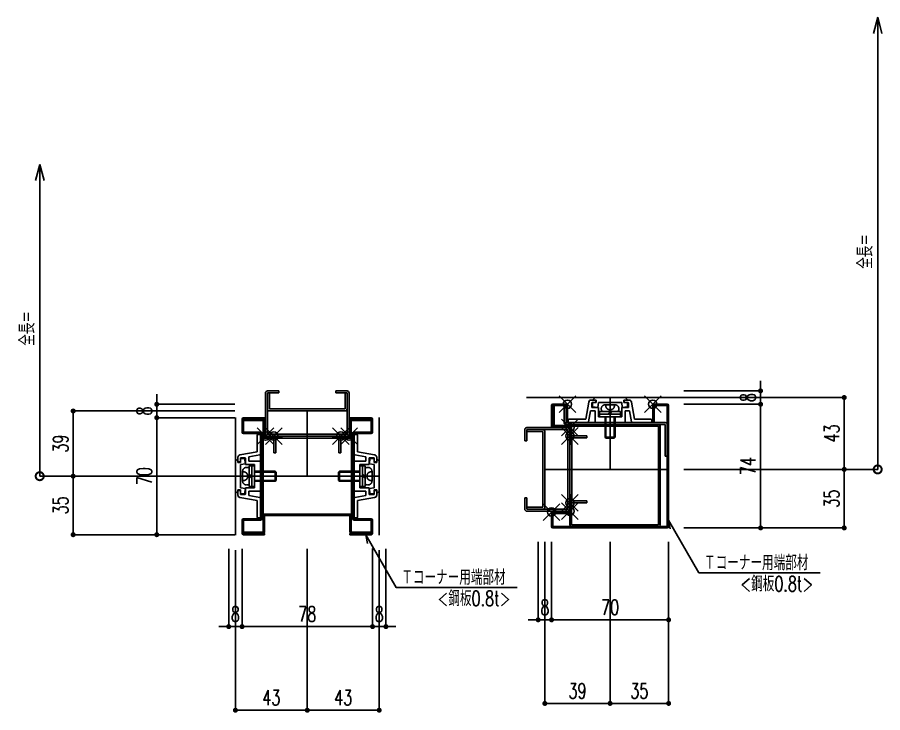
# Model space of a CAD drawing. Extents: x 21 to 47673, y 9 to 26406.
# Drawn here: x 1552 to 2070, y 21465 to 21881 of the extents above; entities that cross this region are included whole.
import ezdxf

# ---------------------------------------------------------------- set-up
doc = ezdxf.new("R2010")
doc.units = 0
doc.header["$LTSCALE"] = 10
doc.header["$PDMODE"] = 35
doc.header["$PDSIZE"] = 5
doc.linetypes.add('HIDDEN', pattern=[9.525, 6.35, -3.175])
for name, color, linetype in [('_P15_製品寸法', 9, 'Continuous'), ('_基準', 1, 'Continuous'), ('_文字', 3, 'Continuous'), ('_製品', 4, 'Continuous'), ('_製品寸法', 9, 'Continuous')]:
    doc.layers.add(name, color=color, linetype=linetype)
doc.styles.add('OKAMURA', font='simplex8.shx', dxfattribs={"width": 0.7, "bigfont": 'BIGFONT.shx'})
doc.dimstyles.new('OKAMURA-003', dxfattribs={"dimscale": 3, "dimtxt": 3, "dimasz": 1, "dimexe": 0, "dimexo": 3, "dimgap": 1, "dimtad": 1, "dimdec": 3, "dimdsep": 46, "dimtxsty": 'OKAMURA', "dimblk1": 'DOT', "dimblk2": 'DOT', "dimsah": 1, "dimcen": 0, "dimclrd": 9, "dimclre": 9, "dimclrt": 3, "dimadec": 0, "dimazin": 0, "dimtfac": 1, "dimtdec": 3, "dimtix": 1, "dimtmove": 2, "dimatfit": 3, "dimldrblk": 'NONE', "dimfxl": 0, "dimtolj": 1, "dimarcsym": 0})

# ---------------------------------------------------------------- blocks, each defined once
blk = doc.blocks.new('A$C72ED3FC6')
at = {"layer": '_製品'}
for p, q in [((12.8, 12.5), (14.4, 12.5)), ((12.8, 12.5), (12.8, 0)), ((14.4, 12.5), (14.4, 0)), ((16, 12.5), (14.4, 12.5)), ((16, 12.5), (16, 0)), ((0.5, 9.25), (0, 8.75)), ((12.8, 8.75), (0, 8.75)), ((0, 8.75), (0, 3.75)), ((12.8, 9.25), (0.5, 9.25)), ((0.5, 3.25), (0.5, 9.25)), ((14.4, 7.17), (16, 6.25)), ((14.4, 6.25), (16, 5.33)), ((12.8, 3.75), (0, 3.75)), ((0, 3.75), (0.5, 3.25)), ((12.8, 3.25), (0.5, 3.25)), ((14.4, 0), (12.8, 0)), ((14.4, 0), (16, 0))]:
    blk.add_line(p, q, dxfattribs=at)
at = {"layer": '_製品', "linetype": 'HIDDEN', "ltscale": 0.5}
blk.add_line((20, 3.75), (20, 8.75), dxfattribs=at)
for centre, radius, start, end in [((17.54, 9.05), 2.48, 353.0727, 128.2119), ((19.36, 6.46), 2.37, 74.4113, 185.2), ((19.36, 6.04), 2.37, 174.8002, 285.5887), ((17.54, 3.45), 2.48, 231.7881, 6.9274)]:
    blk.add_arc(centre, radius, start, end, dxfattribs=at)
blk = doc.blocks.new('A$C46606B5D')
at = {"layer": '_製品'}
for p, q in [((0, 17.8), (0.5, 21)), ((0.5, 21), (3, 21)), ((3, 18.75), (3, 21)), ((3, 17.5), (0, 17.8)), ((4.5, 18.75), (3, 18.75)), ((3, 17.5), (3, 3.5)), ((4.5, 18.75), (4.5, 20.5)), ((4.5, 20.5), (5, 20.5)), ((6, 19.5), (5, 20.5)), ((6, 19.5), (6, 1.5)), ((0, 3.2), (3, 3.5)), ((0.5, 0), (0, 3.2)), ((0.5, 0), (3, 0)), ((3, 2.25), (3, 0)), ((4.5, 2.25), (3, 2.25)), ((4.5, 2.25), (4.5, 0.5)), ((4.5, 0.5), (5, 0.5)), ((6, 1.5), (5, 0.5))]:
    blk.add_line(p, q, dxfattribs=at)
blk = doc.blocks.new('A$C79397D4C')
at = {"layer": '_製品'}
for p, q in [((23, 99), (23, 79.2)), ((24, 100), (26, 100)), ((27, 76.6), (27, 99)), ((0, 67.6), (0, 72.6)), ((23, 79.2), (2.5, 75.5)), ((26.2, 75.7), (13, 73.3)), ((13, 73.3), (13, 68)), ((0.6, 67), (2.4, 67)), ((3, 67.6), (3, 71.4)), ((3.6, 72), (8.4, 72)), ((9, 71.4), (9, 64)), ((9, 64), (20, 64)), ((13, 68), (26, 68)), ((20, 64), (20, 50.6)), ((27, 50.6), (27, 67)), ((20, 50.6), (20.6, 50)), ((20, 50.6), (20.6, 50)), ((20, 49.4), (20.6, 50)), ((20, 49.4), (20.6, 50)), ((20, 36), (20, 49.4)), ((27, 50.6), (26.4, 50)), ((27, 50.6), (26.4, 50)), ((27, 49.4), (26.4, 50)), ((27, 49.4), (26.4, 50)), ((27, 49.4), (27, 33)), ((0, 32.4), (0, 27.4)), ((0.6, 33), (2.4, 33)), ((3, 32.4), (3, 28.6)), ((9, 36), (20, 36)), ((9, 28.6), (9, 36)), ((13, 26.7), (13, 32)), ((13, 32), (26, 32)), ((23, 20.8), (2.5, 24.5)), ((3.6, 28), (8.4, 28)), ((26.2, 24.3), (13, 26.7)), ((23, 1), (23, 20.8)), ((27, 23.4), (27, 1)), ((24, 0), (26, 0))]:
    blk.add_line(p, q, dxfattribs=at)
for centre, radius, start, end in [((24, 99), 1, 90, 180), ((26, 99), 1, 0, 90), ((3, 72.6), 3, 100, 180), ((26, 76.6), 1, 280, 0), ((0.6, 67.6), 0.6, 180, 270), ((2.4, 67.6), 0.6, 270, 360), ((3.6, 71.4), 0.6, 90, 180), ((8.4, 71.4), 0.6, 0, 90), ((26, 67), 1, 0, 90), ((0.6, 32.4), 0.6, 90, 180), ((2.4, 32.4), 0.6, 0, 90), ((26, 33), 1, 270, 0), ((3, 27.4), 3, 180, 260), ((3.6, 28.6), 0.6, 180, 270), ((8.4, 28.6), 0.6, 270, 0), ((26, 23.4), 1, 0, 80), ((24, 1), 1, 180, 270), ((26, 1), 1, 270, 0)]:
    blk.add_arc(centre, radius, start, end, dxfattribs=at)
blk = doc.blocks.new('P15L用部材')
at = {"layer": '_製品', "color": 0, "linetype": 'ByBlock'}
for p, q in [((-35, 38.2), (-35, 25.5)), ((-34.2, 39), (-26.3, 39)), ((-34.2, 38.2), (-26.3, 38.2)), ((-34.2, 38.2), (-34.2, 25.5)), ((-33.4, 38.2), (-33.4, 26.3)), ((-27.5, 38.2), (-27.5, 28)), ((-27.5, 38.2), (-26.3, 38.2)), ((-26.3, 38.2), (-26.3, 28)), ((-26.3, 38.2), (-26.3, 28)), ((-25.5, 38.2), (-25.5, 28)), ((25.5, 38.2), (25.5, 28)), ((26.3, 39), (34.2, 39)), ((26.3, 38.2), (34.2, 38.2)), ((26.3, 38.2), (26.3, 28)), ((34.2, 38.2), (34.2, -34.2)), ((35, 38.2), (35, -34.2)), ((-33.4, 26.3), (-24, 26.3)), ((-26.3, 28), (33, 28)), ((-26.3, 28), (-25.5, 28)), ((-26.3, 26.8), (33, 26.8)), ((-24, 25.5), (-24, 26.3)), ((-23, 26.8), (29, 26.8)), ((25.5, 28), (26.3, 28)), ((33, 26.8), (33, 8)), ((34.2, 26.8), (34.2, 8)), ((-51, 23.8), (-51, 17)), ((-25.2, 25), (-49.8, 25)), ((-49.8, 23.8), (-49.8, 17)), ((-25.2, 23.8), (-49.8, 23.8)), ((-40.2, 22.6), (-49.8, 22.6)), ((-40.2, 22.6), (-40.2, -22.6)), ((-39, 22.6), (-39, -22.6)), ((-35, 25.5), (-34.2, 25.5)), ((-33.4, 25.5), (-24, 25.5)), ((-25.2, 0), (-25.2, 23.8)), ((-24, 25.8), (-24, 15.2)), ((-24, 0), (-24, 23.8)), ((-24, 22.7), (-23, 22.7)), ((-23, 25.8), (29, 25.8)), ((-23, 25.8), (-23, 22.7)), ((29, 25.8), (29, -33.2)), ((30, 25.8), (30, -33.2)), ((-49.8, 17), (-51, 17)), ((-24, 18.8), (-24, -18.8)), ((-22.8, 20), (-22.8, -18.8)), ((-22.8, 20), (-14, 20)), ((-22.8, 18.8), (-14, 18.8)), ((-14, 20), (-14, 18.8)), ((33, 8), (34.2, 8)), ((-25.2, 0), (-25.2, -23.8)), ((-24, 0), (-24, -23.8)), ((-24, -15.2), (-24, -33.2)), ((-51, -17), (-51, -23.8)), ((-49.8, -17), (-51, -17)), ((-49.8, -17), (-49.8, -23.8)), ((-22.8, -18.8), (-14, -18.8)), ((-22.8, -20), (-14, -20)), ((-14, -18.8), (-14, -20)), ((-40.2, -22.6), (-49.8, -22.6)), ((-25.2, -23.8), (-49.8, -23.8)), ((-25.2, -25), (-49.8, -25)), ((-24, -25.5), (-34.2, -25.5)), ((-24, -22.7), (-23, -22.7)), ((-24, -25.5), (-24, -26.3)), ((-23, -22.7), (-23, -33.2)), ((-35, -26.3), (-35, -34.2)), ((-34.2, -26.3), (-34.2, -34.2)), ((-24, -26.3), (-34.2, -26.3)), ((-34.2, -34.2), (34.2, -34.2)), ((-34.2, -35), (34.2, -35)), ((-23, -33.2), (29, -33.2)), ((-23, -34.2), (29, -34.2))]:
    blk.add_line(p, q, dxfattribs=at)
at = {"layer": '_製品', "color": 0, "linetype": 'HIDDEN'}
for p, q in [((-23, 22.7), (-23, 15.2)), ((-24, 15.2), (-23, 15.2)), ((-24, -15.2), (-23, -15.2)), ((-23, -15.2), (-23, -22.7))]:
    blk.add_line(p, q, dxfattribs=at)
at = {"layer": '_製品', "color": 0, "linetype": 'ByBlock'}
for centre, radius, start, end in [((-34.2, 38.2), 0.8, 90, 180), ((-26.3, 38.2), 0.8, 0, 90), ((26.3, 38.2), 0.8, 90, 180), ((34.2, 38.2), 0.8, 0, 90), ((-33.4, 26.3), 0.8, 180, 270), ((-26.3, 28), 1.2, 180, 270), ((-23, 25.8), 1, 90, 180), ((29, 25.8), 1, 0, 90), ((33, 26.8), 1.2, 0, 90), ((-49.8, 23.8), 1.2, 90, 180), ((-40.2, 22.6), 1.2, 360, 90), ((-25.2, 23.8), 1.2, 0, 90), ((-22.8, 18.8), 1.2, 90, 180), ((-22.8, -18.8), 1.2, 180, 270), ((-49.8, -23.8), 1.2, 180, 270), ((-40.2, -22.6), 1.2, 270, 0), ((-34.2, -26.3), 0.8, 90, 180), ((-25.2, -23.8), 1.2, 270, 0), ((-34.2, -34.2), 0.8, 180, 270), ((-23, -33.2), 1, 180, 270), ((29, -33.2), 1, 270, 0), ((34.2, -34.2), 0.8, 270, 0)]:
    blk.add_arc(centre, radius, start, end, dxfattribs=at)
for p in [(-25.5, 39), (25.5, 39), (-24, 25), (-24, 20), (-24, -20), (-35, -25.5), (-24, -25)]:
    blk.add_point(p, dxfattribs=at)
blk = doc.blocks.new('P15_BASE_SS_BLK70_L_OF_LINE')
at = {"layer": '_製品', "xscale": -0.5, "yscale": 0.5, "zscale": 0.5, "rotation": 90}
blk.add_blockref('A$C79397D4C', (25, 41.5), dxfattribs=at)
at = {"layer": '_製品', "rotation": 90}
for name, p in [('A$C46606B5D', (10.5, 37)), ('A$C72ED3FC6', (6.25, 18.7))]:
    blk.add_blockref(name, p, dxfattribs=at)
at = {"layer": '_製品'}
blk.add_blockref('P15L用部材', (0, 0), dxfattribs=at)
blk = doc.blocks.new('_DOT')
at = {"color": 0, "linetype": 'ByBlock'}
blk.add_line((-0.5, 0), (-1, 0), dxfattribs=at)
at = {"color": 0, "linetype": 'ByBlock', "const_width": 0.5}
blk.add_lwpolyline([(-0.25, 0, 1), (0.25, 0, 1)], format="xyb", close=True, dxfattribs=at)
blk = doc.blocks.new('*D1898')
at = {"layer": '_製品寸法', "color": 9, "lineweight": -2, "transparency": 16777216}
for p, q in [((44, 43), (140, 43)), ((140, 40), (140, 3)), ((44, 0), (140, 0))]:
    blk.add_line(p, q, dxfattribs=at)
at = {"layer": 'Defpoints', "color": 0, "transparency": 16777216}
for p in [(35, 43), (35, 0), (140, 0)]:
    blk.add_point(p, dxfattribs=at)
at = {"layer": '_製品寸法', "color": 9, "lineweight": -2, "transparency": 16777216, "xscale": 3, "yscale": 3, "zscale": 3}
for p, rotation in [((140, 43), 90), ((140, 0), 270)]:
    blk.add_blockref('_DOT', p, dxfattribs=dict(at, rotation=rotation))
at = {"layer": '_製品寸法', "color": 3, "transparency": 16777216, "insert": (132.5, 21.5), "char_height": 9, "attachment_point": 5, "rotation": 90, "style": 'OKAMURA'}
blk.add_mtext('\\A1;43', dxfattribs=at)
blk = doc.blocks.new('_None')
blk = doc.blocks.new('*D1899')
at = {"layer": '_製品寸法', "color": 9, "lineweight": -2, "transparency": 16777216}
for p, q in [((-39, -43.4), (-39, -140)), ((0, -43.4), (0, -140)), ((-36, -140), (-3, -140))]:
    blk.add_line(p, q, dxfattribs=at)
at = {"layer": 'Defpoints', "color": 0, "transparency": 16777216}
for p in [(-39, -34.4), (0, -34.4), (0, -140)]:
    blk.add_point(p, dxfattribs=at)
at = {"layer": '_製品寸法', "color": 9, "lineweight": -2, "transparency": 16777216, "xscale": 3, "yscale": 3, "zscale": 3, "rotation": 180}
blk.add_blockref('_DOT', (-39, -140), dxfattribs=at)
at = {"layer": '_製品寸法', "color": 9, "lineweight": -2, "transparency": 16777216, "xscale": 3, "yscale": 3, "zscale": 3}
blk.add_blockref('_DOT', (0, -140), dxfattribs=at)
at = {"layer": '_製品寸法', "color": 3, "transparency": 16777216, "insert": (-19.5, -132.5), "char_height": 9, "attachment_point": 5, "style": 'OKAMURA'}
blk.add_mtext('\\A1;39', dxfattribs=at)
blk = doc.blocks.new('*D1900')
at = {"layer": '_製品寸法', "color": 9, "lineweight": -2, "transparency": 16777216}
for p, q in [((90, 50), (90, 53)), ((44, 47), (90, 47)), ((90, 39), (90, 47)), ((44, 39), (90, 39)), ((90, 36), (90, 33))]:
    blk.add_line(p, q, dxfattribs=at)
at = {"layer": 'Defpoints', "color": 0, "transparency": 16777216}
for p in [(35, 47), (90, 47), (35, 39)]:
    blk.add_point(p, dxfattribs=at)
at = {"layer": '_製品寸法', "color": 9, "lineweight": -2, "transparency": 16777216, "xscale": 3, "yscale": 3, "zscale": 3}
for p, rotation in [((90, 47), 270), ((90, 39), 90)]:
    blk.add_blockref('_DOT', p, dxfattribs=dict(at, rotation=rotation))
at = {"layer": '_製品寸法', "color": 3, "transparency": 16777216, "insert": (82.5, 43), "char_height": 9, "attachment_point": 5, "rotation": 90, "style": 'OKAMURA'}
blk.add_mtext('\\A1;8', dxfattribs=at)
blk = doc.blocks.new('*D1901')
at = {"layer": '_製品寸法', "color": 9, "lineweight": -2, "transparency": 16777216}
for p, q in [((-35, -43.4), (-35, -90)), ((35, -43.4), (35, -90)), ((-32, -90), (32, -90))]:
    blk.add_line(p, q, dxfattribs=at)
at = {"layer": 'Defpoints', "color": 0, "transparency": 16777216}
for p in [(-35, -34.4), (35, -34.4), (35, -90)]:
    blk.add_point(p, dxfattribs=at)
at = {"layer": '_製品寸法', "color": 9, "lineweight": -2, "transparency": 16777216, "xscale": 3, "yscale": 3, "zscale": 3, "rotation": 180}
blk.add_blockref('_DOT', (-35, -90), dxfattribs=at)
at = {"layer": '_製品寸法', "color": 9, "lineweight": -2, "transparency": 16777216, "xscale": 3, "yscale": 3, "zscale": 3}
blk.add_blockref('_DOT', (35, -90), dxfattribs=at)
at = {"layer": '_製品寸法', "color": 3, "transparency": 16777216, "insert": (0, -82.5), "char_height": 9, "attachment_point": 5, "style": 'OKAMURA'}
blk.add_mtext('\\A1;70', dxfattribs=at)
blk = doc.blocks.new('*D1902')
at = {"layer": '_製品寸法', "color": 9, "lineweight": -2, "transparency": 16777216}
for p, q in [((0, -43.4), (0, -140)), ((35, -43.4), (35, -140)), ((32, -140), (3, -140))]:
    blk.add_line(p, q, dxfattribs=at)
at = {"layer": 'Defpoints', "color": 0, "transparency": 16777216}
for p in [(0, -34.4), (35, -34.4), (0, -140)]:
    blk.add_point(p, dxfattribs=at)
at = {"layer": '_製品寸法', "color": 9, "lineweight": -2, "transparency": 16777216, "xscale": 3, "yscale": 3, "zscale": 3, "rotation": 180}
blk.add_blockref('_DOT', (0, -140), dxfattribs=at)
at = {"layer": '_製品寸法', "color": 9, "lineweight": -2, "transparency": 16777216, "xscale": 3, "yscale": 3, "zscale": 3}
blk.add_blockref('_DOT', (35, -140), dxfattribs=at)
at = {"layer": '_製品寸法', "color": 3, "transparency": 16777216, "insert": (17.5, -132.5), "char_height": 9, "attachment_point": 5, "style": 'OKAMURA'}
blk.add_mtext('\\A1;35', dxfattribs=at)
blk = doc.blocks.new('*D1903')
at = {"layer": '_製品寸法', "color": 9, "lineweight": -2, "transparency": 16777216}
for p, q in [((44, 0), (140, 0)), ((140, -32), (140, -3)), ((44, -35), (140, -35))]:
    blk.add_line(p, q, dxfattribs=at)
at = {"layer": 'Defpoints', "color": 0, "transparency": 16777216}
for p in [(35, 0), (140, 0), (35, -35)]:
    blk.add_point(p, dxfattribs=at)
at = {"layer": '_製品寸法', "color": 9, "lineweight": -2, "transparency": 16777216, "xscale": 3, "yscale": 3, "zscale": 3}
for p, rotation in [((140, 0), 90), ((140, -35), 270)]:
    blk.add_blockref('_DOT', p, dxfattribs=dict(at, rotation=rotation))
at = {"layer": '_製品寸法', "color": 3, "transparency": 16777216, "insert": (132.5, -17.5), "char_height": 9, "attachment_point": 5, "rotation": 90, "style": 'OKAMURA'}
blk.add_mtext('\\A1;35', dxfattribs=at)
blk = doc.blocks.new('*D1904')
at = {"layer": '_製品寸法', "color": 9, "lineweight": -2, "transparency": 16777216}
for p, q in [((44, 39), (90, 39)), ((90, 36), (90, -32)), ((44, -35), (90, -35))]:
    blk.add_line(p, q, dxfattribs=at)
at = {"layer": 'Defpoints', "color": 0, "transparency": 16777216}
for p in [(35, 39), (35, -35), (90, -35)]:
    blk.add_point(p, dxfattribs=at)
at = {"layer": '_製品寸法', "color": 9, "lineweight": -2, "transparency": 16777216, "xscale": 3, "yscale": 3, "zscale": 3}
for p, rotation in [((90, 39), 90), ((90, -35), 270)]:
    blk.add_blockref('_DOT', p, dxfattribs=dict(at, rotation=rotation))
at = {"layer": '_製品寸法', "color": 3, "transparency": 16777216, "insert": (82.5, 2), "char_height": 9, "attachment_point": 5, "rotation": 90, "style": 'OKAMURA'}
blk.add_mtext('\\A1;74', dxfattribs=at)
blk = doc.blocks.new('*D1905')
at = {"layer": '_P15_製品寸法', "color": 9, "lineweight": -2, "transparency": 16777216}
for p, q in [((-43, -43.4), (-43, -90)), ((-35, -43.4), (-35, -90)), ((-46, -90), (-49, -90)), ((-43, -90), (-35, -90)), ((-32, -90), (-29, -90))]:
    blk.add_line(p, q, dxfattribs=at)
at = {"layer": 'Defpoints', "color": 0, "transparency": 16777216}
for p in [(-43, -34.4), (-35, -34.4), (-35, -90)]:
    blk.add_point(p, dxfattribs=at)
at = {"layer": '_P15_製品寸法', "color": 9, "lineweight": -2, "transparency": 16777216, "xscale": 3, "yscale": 3, "zscale": 3}
blk.add_blockref('_DOT', (-43, -90), dxfattribs=at)
at = {"layer": '_P15_製品寸法', "color": 9, "lineweight": -2, "transparency": 16777216, "xscale": 3, "yscale": 3, "zscale": 3, "rotation": 180}
blk.add_blockref('_DOT', (-35, -90), dxfattribs=at)
at = {"layer": '_P15_製品寸法', "color": 3, "transparency": 16777216, "insert": (-39, -82.5), "char_height": 9, "attachment_point": 5, "style": 'OKAMURA'}
blk.add_mtext('\\A1;8', dxfattribs=at)
blk = doc.blocks.new('_DotSmall')
at = {"color": 0, "const_width": 0.5}
blk.add_lwpolyline([(-0.0625, 0, 1), (0.0625, 0, 1)], format="xyb", close=True, dxfattribs=at)
blk = doc.blocks.new('_Open30')
at = {"color": 0, "linetype": 'ByBlock', "lineweight": -2}
for p, q in [((-1, 0.268), (0, 0)), ((0, 0), (-1, -0.268)), ((0, 0), (-1, 0))]:
    blk.add_line(p, q, dxfattribs=at)
blk = doc.blocks.new('*D1906')
at = {"layer": '_製品寸法', "color": 9, "lineweight": -2, "transparency": 16777216}
for p, q in [((160, 0), (160, 260.88)), ((44, 0), (160, 0))]:
    blk.add_line(p, q, dxfattribs=at)
at = {"layer": 'Defpoints', "color": 0, "transparency": 16777216}
for p in [(44.27, 270.48), (160, 270.48), (35, 0)]:
    blk.add_point(p, dxfattribs=at)
at = {"layer": '_製品寸法', "color": 9, "lineweight": -2, "transparency": 16777216, "xscale": 9.600000000000001, "yscale": 9.600000000000001, "zscale": 9.600000000000001}
for name, p, rotation in [('_Open30', (160, 270.48), 90), ('_DotSmall', (160, 0), 270)]:
    blk.add_blockref(name, p, dxfattribs=dict(at, rotation=rotation))
at = {"layer": '_製品寸法', "color": 3, "transparency": 16777216, "insert": (152.5, 130.44), "char_height": 9, "attachment_point": 5, "rotation": 90, "style": 'OKAMURA'}
blk.add_mtext('\\A1;全長＝', dxfattribs=at)
blk = doc.blocks.new('P15_BASE_SS_BLK70_T_OTHER_LINE')
at = {"layer": '_製品', "linetype": 'ByBlock'}
for p, q in [((-25, 25.2), (-25, 49.8)), ((-17, 51), (-23.8, 51)), ((-17, 49.8), (-23.8, 49.8)), ((-23.8, 25.2), (-23.8, 49.8)), ((-22.6, 40.2), (-22.6, 49.8)), ((-17, 49.8), (-17, 51)), ((23.8, 51), (17, 51)), ((17, 49.8), (17, 51)), ((23.8, 49.8), (17, 49.8)), ((22.6, 40.2), (22.6, 49.8)), ((23.8, 25.2), (23.8, 49.8)), ((25, 25.2), (25, 49.8)), ((22.6, 40.2), (-22.6, 40.2)), ((22.6, 39), (-22.6, 39)), ((-39, 34.2), (-39, 26.3)), ((-25.5, 35), (-38.2, 35)), ((-25.5, 34.2), (-38.2, 34.2)), ((-38.2, 34.2), (-38.2, 26.3)), ((-38.2, 33.4), (-38.2, 34.2)), ((-26.3, 33.4), (-38.2, 33.4)), ((-34.2, 35), (-26.3, 35)), ((-26.3, 34.2), (-34.2, 34.2)), ((-26.3, 24), (-26.3, 33.4)), ((-25.5, 35), (-25.5, 34.2)), ((-25.5, 33.4), (-25.5, 24)), ((25.5, 35), (38.2, 35)), ((25.5, 35), (25.5, 34.2)), ((25.5, 34.2), (38.2, 34.2)), ((25.5, 33.4), (25.5, 24)), ((38.2, 34.2), (26.3, 34.2)), ((26.3, 24), (26.3, 33.4)), ((26.3, 33.4), (38.2, 33.4)), ((38.2, 34.2), (38.2, 26.3)), ((38.2, 33.4), (38.2, 34.2)), ((39, 34.2), (39, 26.3)), ((-38.2, 26.3), (-28, 26.3)), ((38.2, 26.3), (28, 26.3)), ((-38.2, 25.5), (-28, 25.5)), ((-28, 25.5), (-28, -25.5)), ((-27.2, 25.5), (-27.2, -25.5)), ((-27.2, 22.7), (-27.2, -22.7)), ((-26.4, 23.5), (-15.2, 23.5)), ((-15.2, 22.7), (-26.4, 22.7)), ((-26.4, 22.7), (-26.4, -22.7)), ((-25.5, 24), (-26.3, 24)), ((0, 25.2), (-23.8, 25.2)), ((0, 24), (-23.8, 24)), ((20, 22.8), (-20, 22.8)), ((-20, 22.8), (-20, 14)), ((18.8, 24), (-18.8, 24)), ((-18.8, 22.8), (-18.8, 14)), ((-15.2, 23.5), (-15.2, 22.7)), ((0, 25.2), (23.8, 25.2)), ((0, 24), (23.8, 24)), ((26.4, 23.5), (15.2, 23.5)), ((15.2, 23.5), (15.2, 22.7)), ((15.2, 22.7), (26.4, 22.7)), ((18.8, 22.8), (18.8, 14)), ((20, 22.8), (20, 14)), ((25.5, 24), (26.3, 24)), ((26.4, 22.7), (26.4, -22.7)), ((27.2, 25.5), (27.2, -25.5)), ((27.2, -22.7), (27.2, 22.7)), ((38.2, 25.5), (28, 25.5)), ((28, 25.5), (28, -25.5)), ((-18.8, 14), (-20, 14)), ((20, 14), (18.8, 14)), ((-38.2, -25.5), (-28, -25.5)), ((26.4, -22.7), (-26.4, -22.7)), ((-26.4, -23.5), (26.4, -23.5)), ((-25.5, -24), (-26.3, -24)), ((-26.3, -24), (-26.3, -34.2)), ((-26.3, -24), (-26.3, -33.4)), ((-25.5, -33.4), (-25.5, -24)), ((25.5, -33.4), (25.5, -24)), ((25.5, -24), (26.3, -24)), ((26.3, -24), (26.3, -33.4)), ((38.2, -25.5), (28, -25.5)), ((-39, -34.2), (-39, -26.3)), ((-38.2, -34.2), (-38.2, -26.3)), ((-38.2, -26.3), (-28, -26.3)), ((38.2, -26.3), (28, -26.3)), ((38.2, -34.2), (38.2, -26.3)), ((39, -34.2), (39, -26.3)), ((-26.3, -33.4), (-38.2, -33.4)), ((-38.2, -33.4), (-38.2, -34.2)), ((-25.5, -34.2), (-38.2, -34.2)), ((-25.5, -35), (-38.2, -35)), ((-26.3, -34.2), (-34.2, -34.2)), ((-25.5, -35), (-25.5, -34.2)), ((25.5, -35), (25.5, -34.2)), ((25.5, -34.2), (38.2, -34.2)), ((25.5, -35), (38.2, -35)), ((26.3, -33.4), (38.2, -33.4)), ((38.2, -34.2), (27.1, -34.2)), ((38.2, -33.4), (38.2, -34.2))]:
    blk.add_line(p, q, dxfattribs=at)
at = {"layer": '_製品'}
blk.add_line((-26.4, 5.08), (-26.4, 22.7), dxfattribs=at)
at = {"layer": '_製品', "linetype": 'ByBlock'}
for centre, radius, start, end in [((-23.8, 49.8), 1.2, 90, 180), ((23.8, 49.8), 1.2, 0, 90), ((-22.6, 40.2), 1.2, 180, 270), ((22.6, 40.2), 1.2, 270, 0), ((-38.2, 34.2), 0.8, 90, 180), ((-26.3, 33.4), 0.8, 0, 90), ((26.3, 33.4), 0.8, 90, 180), ((38.2, 34.2), 0.8, 0, 90), ((-38.2, 26.3), 0.8, 180, 270), ((-28, 25.5), 0.8, 0, 90), ((28, 25.5), 0.8, 90, 180), ((38.2, 26.3), 0.8, 270, 0), ((-26.4, 22.7), 0.8, 90, 180), ((-23.8, 25.2), 1.2, 180, 270), ((-18.8, 22.8), 1.2, 90, 180), ((18.8, 22.8), 1.2, 0, 90), ((23.8, 25.2), 1.2, 270, 0), ((26.4, 22.7), 0.8, 0, 90), ((-38.2, -26.3), 0.8, 90, 180), ((-28, -25.5), 0.8, 270, 360), ((-26.4, -22.7), 0.8, 180, 270), ((26.4, -22.7), 0.8, 270, 0), ((28, -25.5), 0.8, 180, 270), ((38.2, -26.3), 0.8, 0, 90), ((-38.2, -34.2), 0.8, 180, 270), ((-26.3, -33.4), 0.8, 270, 360), ((26.3, -33.4), 0.8, 180, 270), ((38.2, -34.2), 0.8, 270, 0)]:
    blk.add_arc(centre, radius, start, end, dxfattribs=at)
for p in [(-25, 24), (-20, 24), (20, 24), (25, 24)]:
    blk.add_point(p, dxfattribs=at)
at = {"layer": '_製品', "xscale": -0.5, "yscale": 0.5, "zscale": 0.5, "rotation": 180}
blk.add_blockref('A$C79397D4C', (-41.5, 25), dxfattribs=at)
at = {"layer": '_製品', "xscale": -0.5, "yscale": 0.5, "zscale": 0.5}
blk.add_blockref('A$C79397D4C', (41.5, -25), dxfattribs=at)
at = {"layer": '_製品', "rotation": 180}
for name, p in [('A$C46606B5D', (-37, 10.5)), ('A$C72ED3FC6', (-18.7, 6.25))]:
    blk.add_blockref(name, p, dxfattribs=at)
at = {"layer": '_製品'}
for name, p in [('A$C46606B5D', (37, -10.5)), ('A$C72ED3FC6', (18.7, -6.25))]:
    blk.add_blockref(name, p, dxfattribs=at)
blk = doc.blocks.new('*D1878')
at = {"layer": '_製品寸法', "color": 9, "lineweight": -2, "transparency": 16777216}
for p, q in [((-43, -44.2), (-43, -140)), ((0, -43.4), (0, -140)), ((-40, -140), (-3, -140))]:
    blk.add_line(p, q, dxfattribs=at)
at = {"layer": 'Defpoints', "color": 0, "transparency": 16777216}
for p in [(-43, -35.2), (0, -34.4), (0, -140)]:
    blk.add_point(p, dxfattribs=at)
at = {"layer": '_製品寸法', "color": 9, "lineweight": -2, "transparency": 16777216, "xscale": 3, "yscale": 3, "zscale": 3, "rotation": 180}
blk.add_blockref('_DOT', (-43, -140), dxfattribs=at)
at = {"layer": '_製品寸法', "color": 9, "lineweight": -2, "transparency": 16777216, "xscale": 3, "yscale": 3, "zscale": 3}
blk.add_blockref('_DOT', (0, -140), dxfattribs=at)
at = {"layer": '_製品寸法', "color": 3, "transparency": 16777216, "insert": (-21.5, -132.5), "char_height": 9, "attachment_point": 5, "style": 'OKAMURA'}
blk.add_mtext('\\A1;43', dxfattribs=at)
blk = doc.blocks.new('*D1879')
at = {"layer": '_製品寸法', "color": 9, "lineweight": -2, "transparency": 16777216}
for p, q in [((-39, -43.4), (-39, -90)), ((39, -43.2), (39, -90)), ((-36, -90), (36, -90))]:
    blk.add_line(p, q, dxfattribs=at)
at = {"layer": 'Defpoints', "color": 0, "transparency": 16777216}
for p in [(-39, -34.4), (39, -34.2), (39, -90)]:
    blk.add_point(p, dxfattribs=at)
at = {"layer": '_製品寸法', "color": 9, "lineweight": -2, "transparency": 16777216, "xscale": 3, "yscale": 3, "zscale": 3, "rotation": 180}
blk.add_blockref('_DOT', (-39, -90), dxfattribs=at)
at = {"layer": '_製品寸法', "color": 9, "lineweight": -2, "transparency": 16777216, "xscale": 3, "yscale": 3, "zscale": 3}
blk.add_blockref('_DOT', (39, -90), dxfattribs=at)
at = {"layer": '_製品寸法', "color": 3, "transparency": 16777216, "insert": (0, -82.5), "char_height": 9, "attachment_point": 5, "style": 'OKAMURA'}
blk.add_mtext('\\A1;78', dxfattribs=at)
blk = doc.blocks.new('*D1880')
at = {"layer": '_P15_製品寸法', "color": 9, "lineweight": -2, "transparency": 16777216}
for p, q in [((-47, -43.4), (-47, -90)), ((-39, -43.4), (-39, -90)), ((-50, -90), (-53, -90)), ((-39, -90), (-47, -90)), ((-36, -90), (-33, -90))]:
    blk.add_line(p, q, dxfattribs=at)
at = {"layer": 'Defpoints', "color": 0, "transparency": 16777216}
for p in [(-47, -34.4), (-39, -34.4), (-47, -90)]:
    blk.add_point(p, dxfattribs=at)
at = {"layer": '_P15_製品寸法', "color": 9, "lineweight": -2, "transparency": 16777216, "xscale": 3, "yscale": 3, "zscale": 3}
blk.add_blockref('_DOT', (-47, -90), dxfattribs=at)
at = {"layer": '_P15_製品寸法', "color": 9, "lineweight": -2, "transparency": 16777216, "xscale": 3, "yscale": 3, "zscale": 3, "rotation": 180}
blk.add_blockref('_DOT', (-39, -90), dxfattribs=at)
at = {"layer": '_P15_製品寸法', "color": 3, "transparency": 16777216, "insert": (-43, -82.5), "char_height": 9, "attachment_point": 5, "style": 'OKAMURA'}
blk.add_mtext('\\A1;8', dxfattribs=at)
blk = doc.blocks.new('*D1881')
at = {"layer": '_製品寸法', "color": 9, "lineweight": -2, "transparency": 16777216}
for p, q in [((0, -43.4), (0, -140)), ((43, -44.2), (43, -140)), ((40, -140), (3, -140))]:
    blk.add_line(p, q, dxfattribs=at)
at = {"layer": 'Defpoints', "color": 0, "transparency": 16777216}
for p in [(0, -34.4), (43, -35.2), (0, -140)]:
    blk.add_point(p, dxfattribs=at)
at = {"layer": '_製品寸法', "color": 9, "lineweight": -2, "transparency": 16777216, "xscale": 3, "yscale": 3, "zscale": 3, "rotation": 180}
blk.add_blockref('_DOT', (0, -140), dxfattribs=at)
at = {"layer": '_製品寸法', "color": 9, "lineweight": -2, "transparency": 16777216, "xscale": 3, "yscale": 3, "zscale": 3}
blk.add_blockref('_DOT', (43, -140), dxfattribs=at)
at = {"layer": '_製品寸法', "color": 3, "transparency": 16777216, "insert": (21.5, -132.5), "char_height": 9, "attachment_point": 5, "style": 'OKAMURA'}
blk.add_mtext('\\A1;43', dxfattribs=at)
blk = doc.blocks.new('*D1882')
at = {"layer": '_P15_製品寸法', "color": 9, "lineweight": -2, "transparency": 16777216}
for p, q in [((39, -43.4), (39, -90)), ((47, -43.4), (47, -90)), ((36, -90), (33, -90)), ((39, -90), (47, -90)), ((50, -90), (53, -90))]:
    blk.add_line(p, q, dxfattribs=at)
at = {"layer": 'Defpoints', "color": 0, "transparency": 16777216}
for p in [(39, -34.4), (47, -34.4), (47, -90)]:
    blk.add_point(p, dxfattribs=at)
at = {"layer": '_P15_製品寸法', "color": 9, "lineweight": -2, "transparency": 16777216, "xscale": 3, "yscale": 3, "zscale": 3}
blk.add_blockref('_DOT', (39, -90), dxfattribs=at)
at = {"layer": '_P15_製品寸法', "color": 9, "lineweight": -2, "transparency": 16777216, "xscale": 3, "yscale": 3, "zscale": 3, "rotation": 180}
blk.add_blockref('_DOT', (47, -90), dxfattribs=at)
at = {"layer": '_P15_製品寸法', "color": 3, "transparency": 16777216, "insert": (43, -82.5), "char_height": 9, "attachment_point": 5, "style": 'OKAMURA'}
blk.add_mtext('\\A1;8', dxfattribs=at)
blk = doc.blocks.new('*D1883')
at = {"layer": '_製品寸法', "color": 9, "lineweight": -2, "transparency": 16777216}
for p, q in [((-43.4, 39), (-140, 39)), ((-140, 36), (-140, 3)), ((-43.4, 0), (-140, 0))]:
    blk.add_line(p, q, dxfattribs=at)
at = {"layer": 'Defpoints', "color": 0, "transparency": 16777216}
for p in [(-34.4, 39), (-140, 0), (-34.4, 0)]:
    blk.add_point(p, dxfattribs=at)
at = {"layer": '_製品寸法', "color": 9, "lineweight": -2, "transparency": 16777216, "xscale": 3, "yscale": 3, "zscale": 3}
for p, rotation in [((-140, 39), 90), ((-140, 0), 270)]:
    blk.add_blockref('_DOT', p, dxfattribs=dict(at, rotation=rotation))
at = {"layer": '_製品寸法', "color": 3, "transparency": 16777216, "insert": (-147.5, 19.5), "char_height": 9, "attachment_point": 5, "rotation": 90, "style": 'OKAMURA'}
blk.add_mtext('\\A1;39', dxfattribs=at)
blk = doc.blocks.new('*D1884')
at = {"layer": '_製品寸法', "color": 9, "lineweight": -2, "transparency": 16777216}
for p, q in [((-43.4, 35), (-90, 35)), ((-90, 32), (-90, -32)), ((-43.4, -35), (-90, -35))]:
    blk.add_line(p, q, dxfattribs=at)
at = {"layer": 'Defpoints', "color": 0, "transparency": 16777216}
for p in [(-34.4, 35), (-90, -35), (-34.4, -35)]:
    blk.add_point(p, dxfattribs=at)
at = {"layer": '_製品寸法', "color": 9, "lineweight": -2, "transparency": 16777216, "xscale": 3, "yscale": 3, "zscale": 3}
for p, rotation in [((-90, 35), 90), ((-90, -35), 270)]:
    blk.add_blockref('_DOT', p, dxfattribs=dict(at, rotation=rotation))
at = {"layer": '_製品寸法', "color": 3, "transparency": 16777216, "insert": (-97.5, 0), "char_height": 9, "attachment_point": 5, "rotation": 90, "style": 'OKAMURA'}
blk.add_mtext('\\A1;70', dxfattribs=at)
blk = doc.blocks.new('*D1885')
at = {"layer": '_製品寸法', "color": 9, "lineweight": -2, "transparency": 16777216}
for p, q in [((-43.4, 0), (-140, 0)), ((-140, -32), (-140, -3)), ((-43.4, -35), (-140, -35))]:
    blk.add_line(p, q, dxfattribs=at)
at = {"layer": 'Defpoints', "color": 0, "transparency": 16777216}
for p in [(-140, 0), (-34.4, 0), (-34.4, -35)]:
    blk.add_point(p, dxfattribs=at)
at = {"layer": '_製品寸法', "color": 9, "lineweight": -2, "transparency": 16777216, "xscale": 3, "yscale": 3, "zscale": 3}
for p, rotation in [((-140, 0), 90), ((-140, -35), 270)]:
    blk.add_blockref('_DOT', p, dxfattribs=dict(at, rotation=rotation))
at = {"layer": '_製品寸法', "color": 3, "transparency": 16777216, "insert": (-147.5, -17.5), "char_height": 9, "attachment_point": 5, "rotation": 90, "style": 'OKAMURA'}
blk.add_mtext('\\A1;35', dxfattribs=at)
blk = doc.blocks.new('*D1886')
at = {"layer": '_P15_製品寸法', "color": 9, "lineweight": -2, "transparency": 16777216}
for p, q in [((-90, 46), (-90, 49)), ((-43.4, 43), (-90, 43)), ((-90, 43), (-90, 35)), ((-43.4, 35), (-90, 35)), ((-90, 32), (-90, 29))]:
    blk.add_line(p, q, dxfattribs=at)
at = {"layer": 'Defpoints', "color": 0, "transparency": 16777216}
for p in [(-34.4, 43), (-90, 35), (-34.4, 35)]:
    blk.add_point(p, dxfattribs=at)
at = {"layer": '_P15_製品寸法', "color": 9, "lineweight": -2, "transparency": 16777216, "xscale": 3, "yscale": 3, "zscale": 3}
for p, rotation in [((-90, 43), 270), ((-90, 35), 90)]:
    blk.add_blockref('_DOT', p, dxfattribs=dict(at, rotation=rotation))
at = {"layer": '_P15_製品寸法', "color": 3, "transparency": 16777216, "insert": (-97.5, 39), "char_height": 9, "attachment_point": 5, "rotation": 90, "style": 'OKAMURA'}
blk.add_mtext('\\A1;8', dxfattribs=at)
blk = doc.blocks.new('*D1887')
at = {"layer": '_製品寸法', "color": 9, "lineweight": -2, "transparency": 16777216}
for p, q in [((-160, 0), (-160, 176.9)), ((-9, 0), (-160, 0))]:
    blk.add_line(p, q, dxfattribs=at)
at = {"layer": 'Defpoints', "color": 0, "transparency": 16777216}
for p in [(-160, 186.5), (-135.9, 186.5), (0, 0)]:
    blk.add_point(p, dxfattribs=at)
at = {"layer": '_製品寸法', "color": 9, "lineweight": -2, "transparency": 16777216, "xscale": 9.600000000000001, "yscale": 9.600000000000001, "zscale": 9.600000000000001}
for name, p, rotation in [('_Open30', (-160, 186.5), 90), ('_DotSmall', (-160, 0), 270)]:
    blk.add_blockref(name, p, dxfattribs=dict(at, rotation=rotation))
at = {"layer": '_製品寸法', "color": 3, "transparency": 16777216, "insert": (-167.5, 88.45), "char_height": 9, "attachment_point": 5, "rotation": 90, "style": 'OKAMURA'}
blk.add_mtext('\\A1;全長＝', dxfattribs=at)
blk = doc.blocks.new('*U1897')
at = {"layer": '_基準'}
for p, q in [((50, 43), (-50, 43)), ((0, 0), (0, 43)), ((-39, 0), (35, 0))]:
    blk.add_line(p, q, dxfattribs=at)
at = {"layer": '_文字', "color": 9}
blk.add_lwpolyline([(35.9239, -35.5269), (35, -30.2869), (53.1181, -61.831), (125.5183, -61.831)], dxfattribs=at)
at = {"layer": '_製品寸法'}
blk.add_blockref('P15_BASE_SS_BLK70_L_OF_LINE', (0, 0), dxfattribs=at)
at = {"layer": '_文字', "style": 'OKAMURA', "width": 0.7}
for s, p in [('Ｔコーナー用端部材', (56.2129, -60.3158)), ('<鋼板0.8t>', (77.8729, -72.9441))]:
    blk.add_text(s, height=9, dxfattribs=at).set_placement(p)
at = {"layer": '_P15_製品寸法'}
dim = blk.add_linear_dim(base=(-35, -90), p1=(-43, -34.4), p2=(-35, -34.4), angle=180, dimstyle='OKAMURA-003', dxfattribs=at)
dim.commit()
dim.dimension.update_dxf_attribs({"geometry": '*D1905', "text_midpoint": (-39, -82.5)})
at = {"layer": '_製品寸法'}
dim = blk.add_linear_dim(base=(160, 270.4828), p1=(35, 0), p2=(44.2712, 270.4828), angle=90, text='全長＝', dimstyle='OKAMURA-003', override={"dimasz": 3.2, "dimblk1": 'DotSmall', "dimblk2": 'Open30', "dimse2": 1}, dxfattribs=at)
dim.commit()
dim.dimension.update_dxf_attribs({"geometry": '*D1906', "text_midpoint": (152.5, 130.4414)})
for base, p1, p2, angle, picture, middle in [((90, 47), (35, 39), (35, 47), 90, '*D1900', (82.5, 43)), ((140, 0), (35, 43), (35, 0), 270, '*D1898', (132.5, 21.5)), ((90, -35), (35, 39), (35, -35), 90, '*D1904', (82.5, 2)), ((140, 0), (35, -35), (35, 0), 90, '*D1903', (132.5, -17.5)), ((0, -140), (35, -34.4), (0, -34.4), 180, '*D1902', (17.5, -132.5))]:
    dim = blk.add_linear_dim(base=base, p1=p1, p2=p2, angle=angle, dimstyle='OKAMURA-003', dxfattribs=at)
    dim.commit()
    dim.dimension.update_dxf_attribs({"geometry": picture, "text_midpoint": middle})
for base, p1, p2, picture, middle in [((0, -140), (-39, -34.4), (0, -34.4), '*D1899', (-19.5, -132.5)), ((35, -90), (-35, -34.4), (35, -34.4), '*D1901', (0, -82.5))]:
    dim = blk.add_linear_dim(base=base, p1=p1, p2=p2, dimstyle='OKAMURA-003', dxfattribs=at)
    dim.commit()
    dim.dimension.update_dxf_attribs({"geometry": picture, "text_midpoint": middle})
blk = doc.blocks.new('*U1877')
at = {"layer": '_基準'}
for p, q in [((0, 0), (0, 39)), ((-43, -35.1954), (-43, 35.1955)), ((43, -35.1954), (43, 35.1955)), ((-43, 0), (43, 0))]:
    blk.add_line(p, q, dxfattribs=at)
at = {"layer": '_文字', "color": 9}
blk.add_lwpolyline([(35.924, -40.24), (35, -35), (53.1181, -66.5441), (125.5183, -66.5441)], dxfattribs=at)
at = {"layer": '_製品寸法'}
blk.add_blockref('P15_BASE_SS_BLK70_T_OTHER_LINE', (0, 0), dxfattribs=at)
at = {"layer": '_文字', "style": 'OKAMURA', "width": 0.7}
for s, p in [('Ｔコーナー用端部材', (56.213, -65.029)), ('<鋼板0.8t>', (77.873, -77.6572))]:
    blk.add_text(s, height=9, dxfattribs=at).set_placement(p)
at = {"layer": '_P15_製品寸法'}
for base, p1, p2, angle, picture, middle in [((-90, 35), (-34.4, 43), (-34.4, 35), 90, '*D1886', (-97.5, 39)), ((47, -90), (39, -34.4), (47, -34.4), 180, '*D1882', (43, -82.5))]:
    dim = blk.add_linear_dim(base=base, p1=p1, p2=p2, angle=angle, dimstyle='OKAMURA-003', dxfattribs=at)
    dim.commit()
    dim.dimension.update_dxf_attribs({"geometry": picture, "text_midpoint": middle})
dim = blk.add_linear_dim(base=(-47, -90), p1=(-39, -34.4), p2=(-47, -34.4), dimstyle='OKAMURA-003', dxfattribs=at)
dim.commit()
dim.dimension.update_dxf_attribs({"geometry": '*D1880', "text_midpoint": (-43, -82.5)})
at = {"layer": '_製品寸法'}
dim = blk.add_linear_dim(base=(-160, 186.5), p1=(0, 0), p2=(-135.8974, 186.5), angle=270, text='全長＝', dimstyle='OKAMURA-003', override={"dimasz": 3.2, "dimblk1": 'DotSmall', "dimblk2": 'Open30', "dimse2": 1}, dxfattribs=at)
dim.commit()
dim.dimension.update_dxf_attribs({"geometry": '*D1887', "text_midpoint": (-167.5, 88.45)})
for base, p1, p2, angle, picture, middle in [((-140, 0), (-34.4, 39), (-34.4, 0), 270, '*D1883', (-147.5, 19.5)), ((-90, -35), (-34.4, 35), (-34.4, -35), 270, '*D1884', (-97.5, 0)), ((-140, 0), (-34.4, -35), (-34.4, 0), 90, '*D1885', (-147.5, -17.5)), ((0, -140), (43, -35.1954), (0, -34.4), 180, '*D1881', (21.5, -132.5))]:
    dim = blk.add_linear_dim(base=base, p1=p1, p2=p2, angle=angle, dimstyle='OKAMURA-003', dxfattribs=at)
    dim.commit()
    dim.dimension.update_dxf_attribs({"geometry": picture, "text_midpoint": middle})
for base, p1, p2, picture, middle in [((0, -140), (-43, -35.1954), (0, -34.4), '*D1878', (-21.5, -132.5)), ((39, -90), (-39, -34.4), (39, -34.2), '*D1879', (0, -82.5))]:
    dim = blk.add_linear_dim(base=base, p1=p1, p2=p2, dimstyle='OKAMURA-003', dxfattribs=at)
    dim.commit()
    dim.dimension.update_dxf_attribs({"geometry": picture, "text_midpoint": middle})

msp = doc.modelspace()

# ---------------------------------------------------------------- block references
for name, p in [('*U1897', (1906.8753, 21610.3519)), ('*U1877', (1725.8145, 21606.2995))]:
    msp.add_blockref(name, p)

doc.saveas('drawing.dxf')
